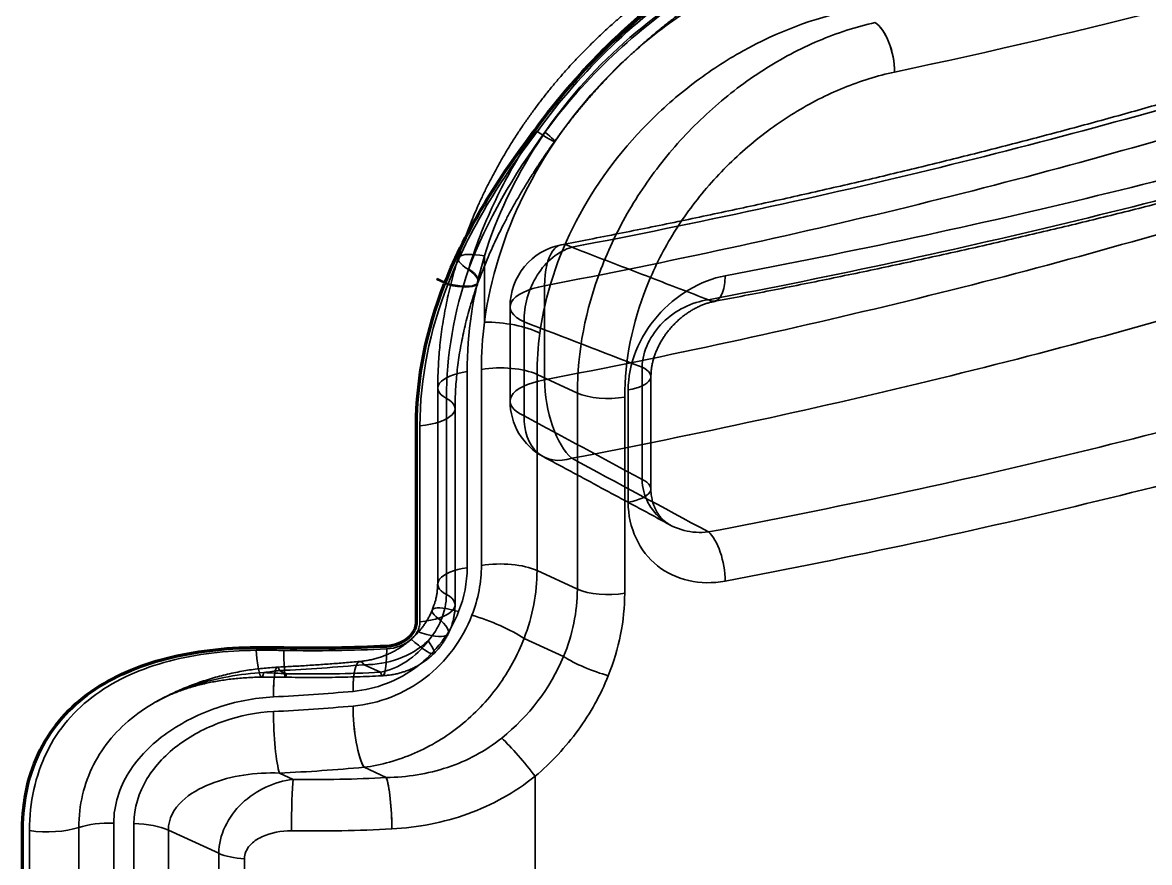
# Model space of a CAD drawing. Header units: millimetres. Extents: x -32 to 111, y -34 to 175.
# Drawn here: x -31.7 to 39.7, y 92.1 to 145.2 of the extents above; entities that cross this region are included whole.
import ezdxf

# ---------------------------------------------------------------- set-up
doc = ezdxf.new("R2010")
doc.units = ezdxf.units.MM
doc.layers.add('1', color=7, linetype='Continuous', true_color=0xffffff)

msp = doc.modelspace()

# ---------------------------------------------------------------- linework, layer by layer
at = {"layer": '1', "color": 151, "linetype": 'Continuous', "lineweight": 35}
for p, q in [((-2.424, 130.471), (-2.424, 126.273)), ((-2.424, 126.273), (-2.424, 130.471)), ((-5.439, 128.978), (-4.745, 128.658)), ((-4.724, 128.711), (-5.418, 129.031)), ((1.382, 122.636), (1.382, 128.584)), ((1.382, 128.584), (1.382, 122.636)), ((-0.803, 127.246), (-0.803, 121.297)), ((0.094, 120.35), (0.094, 126.298)), ((0.094, 126.298), (0.094, 120.35)), ((7.552, 123.431), (7.552, 116.335)), ((7.552, 116.335), (7.552, 123.431)), ((-3.518, 110.748), (-3.518, 123.153)), ((-3.518, 123.153), (-3.518, 110.748)), ((-2.613, 123.296), (-2.613, 110.891)), ((-2.613, 110.891), (-2.613, 123.296)), ((0.905, 122.973), (0.905, 110.568)), ((3.456, 121.796), (0.905, 122.973)), ((0.905, 110.568), (0.905, 122.973)), ((0.905, 122.973), (3.456, 121.796)), ((8.113, 115.743), (8.113, 122.839)), ((-5.382, 122.111), (-5.382, 109.706)), ((6.674, 121.989), (6.674, 114.893)), ((6.674, 114.893), (6.674, 121.989)), ((-4.832, 121.461), (-4.832, 109.056)), ((-4.832, 109.056), (-4.832, 121.461)), ((3.456, 109.392), (3.456, 121.796)), ((3.456, 121.796), (3.456, 109.392)), ((6.454, 109.134), (6.454, 121.539)), ((6.454, 121.539), (6.454, 109.134)), ((-4.282, 108.406), (-4.282, 120.811)), ((-6.505, 119.723), (-6.505, 107.318)), ((3.456, 109.392), (0.905, 110.568)), ((0.905, 110.568), (3.456, 109.392)), ((0.084, 106.274), (2.582, 105.122)), ((2.582, 105.122), (0.084, 106.274)), ((-15.392, 104.241), (-14.96, 104.042)), ((-14.96, 104.042), (-15.392, 104.241)), ((-10.046, 104.61), (-9.007, 104.13)), ((-9.007, 104.13), (-10.046, 104.61)), ((-15.392, 97.753), (-14.537, 97.358)), ((-14.537, 97.358), (-15.392, 97.753)), ((-8.638, 97.472), (-10.046, 98.122)), ((-10.046, 98.122), (-8.638, 97.472)), ((0.782, 70.59), (0.782, 97.555)), ((0.782, 97.555), (0.782, 70.59)), ((-28.098, 75.78), (-28.098, 94.318)), ((-28.098, 94.318), (-28.098, 75.78)), ((-25.887, 94.596), (-25.887, 76.059)), ((-25.887, 76.059), (-25.887, 94.596)), ((-24.606, 94.565), (-24.606, 76.028)), ((-24.606, 76.028), (-24.606, 94.565)), ((-31.219, 94.12), (-31.219, 75.583)), ((-22.429, 94.151), (-22.429, 75.614)), ((-19.241, 92.681), (-22.429, 94.151)), ((-22.429, 94.151), (-19.241, 92.681)), ((-22.429, 75.614), (-22.429, 94.151)), ((-19.241, 74.144), (-19.241, 92.681)), ((-19.241, 92.681), (-19.241, 74.144)), ((-17.613, 86.859), (-17.613, 92.342)), ((-17.613, 92.342), (-17.613, 86.859))]:
    msp.add_line(p, q, dxfattribs=at)
at = {"layer": '1', "color": 2, "linetype": 'Continuous', "lineweight": 200}
for p, q in [((-6.723, 107.299), (-6.723, 119.704)), ((-31.66, 75.668), (-31.66, 94.205))]:
    msp.add_line(p, q, dxfattribs=at)
at = {"layer": '1', "color": 151, "linetype": 'Continuous', "lineweight": 35}
for centre, start, end in [((3.197, 127.246), 100.8104, 180), ((3.197, 121.297), 180, 241.70858)]:
    msp.add_arc(centre, 4, start, end, dxfattribs=at)
for centre, major_axis, ratio, start_param, end_param in [((-99.417, 223.817), (-250, 0), 0.375419, 2.084967, 2.422873), ((-99.417, 223.817), (250, 0), 0.375419, 5.22656, 5.564466), ((22.307, 142.914), (0.519, -2.446), 0.455839, 1.135378, 2.706174), ((22.307, 142.914), (-0.519, 2.446), 0.455839, 4.27697, 5.847767), ((-0.42, 139.459), (2.441, -1.743), 0.055258, 5.334072, 7.048712), ((-0.42, 139.459), (-2.441, 1.743), 0.055258, 2.192479, 3.90712), ((3.197, 127.246), (-0.75, 3.929), 0.420572, 5.910254, 7.427451), ((3.197, 127.246), (0.75, -3.929), 0.420572, 2.768661, 4.285858), ((-1.222, 129.439), (-2.863, 0.897), 0.238315, 5.2191, 7.046548), ((-1.222, 129.439), (2.863, -0.897), 0.238315, 2.077507, 3.904956), ((3.197, 127.246), (1.435, 3.734), 0.737537, 0.511506, 2.093756), ((3.197, 127.246), (-1.435, -3.734), 0.737537, 3.653099, 5.235348), ((-5.654, 129.792), (-2.822, 1.019), 0.27979, 1.997064, 3.916105), ((-5.654, 129.792), (2.822, -1.019), 0.27979, 5.138657, 7.057698), ((-5.635, 129.845), (2.82, -1.025), 0.278932, 5.139742, 7.058698), ((-5.635, 129.845), (-2.82, 1.025), 0.278932, 1.998149, 3.917105), ((11.689, 130.054), (-0.464, 2.457), 0.416037, 2.769561, 4.286757), ((11.689, 130.054), (0.464, -2.457), 0.416037, 5.911154, 7.42835), ((3.197, 127.246), (4, 0), 0.375419, 2.041701, 3.824717), ((3.197, 127.246), (-4, 0), 0.375419, 5.183294, 6.966309), ((-1.222, 125.242), (-2.974, 0.396), 0.321198, 3.868532, 5.171004), ((-1.222, 125.242), (2.974, -0.396), 0.321198, 0.726939, 2.029412), ((-1.422, 122.262), (-3, 0), 0.375419, 3.824717, 5.120598), ((-1.422, 122.262), (3, 0), 0.375419, 0.683124, 1.979005), ((5.613, 122.839), (-2.5, 0), 0.375419, 2.009056, 3.824717), ((5.613, 122.839), (2.5, 0), 0.375419, 5.150649, 6.966309), ((-2.382, 122.111), (3, 0), 0.375419, 1.959059, 3.756894), ((-2.382, 122.111), (-3, 0), 0.375419, 5.100652, 6.898486), ((3.197, 121.297), (-4, 0), 0.375419, 5.183294, 6.966309), ((3.197, 121.297), (4, 0), 0.375419, 2.041701, 3.824717), ((3.197, 121.297), (-0.752, 3.929), 0.420443, 1.14412, 2.661317), ((3.197, 121.297), (0.752, -3.929), 0.420443, 4.285713, 5.802909), ((-7.282, 120.811), (-3, 0), 0.375419, 1.83262, 3.756894), ((-7.282, 120.811), (3, 0), 0.375419, 4.974212, 6.898486), ((5.395, 122.389), (2.5, 0), 0.375419, 3.824717, 5.149677), ((5.395, 122.389), (-2.5, 0), 0.375419, 0.683124, 2.008084), ((3.197, 121.297), (1.896, 3.522), 0.698239, 2.184951, 3.7672), ((3.197, 121.297), (-1.896, -3.522), 0.698239, 5.326544, 6.908793), ((5.613, 115.743), (2.5, 0), 0.375419, 5.150649, 6.966309), ((5.613, 115.743), (-2.5, 0), 0.375419, 2.009056, 3.824717), ((11.689, 110.742), (0.463, -2.457), 0.416122, 1.145259, 2.662455), ((11.689, 110.742), (-0.463, 2.457), 0.416122, 4.286852, 5.804048), ((-2.382, 109.706), (3, 0), 0.375419, 1.959059, 3.756894), ((-2.382, 109.706), (-3, 0), 0.375419, 5.100652, 6.898486), ((-1.422, 109.858), (-3, 0), 0.375419, 3.824717, 5.120598), ((-1.422, 109.858), (3, 0), 0.375419, 0.683124, 1.979005), ((5.395, 109.984), (2.5, 0), 0.375419, 3.824717, 5.149677), ((5.395, 109.984), (-2.5, 0), 0.375419, 0.683124, 2.008084), ((-7.282, 108.406), (3, 0), 0.375419, 4.974212, 6.898486), ((-7.282, 108.406), (-3, 0), 0.375419, 1.83262, 3.756894), ((-2.953, 106.922), (2.77, -1.152), 0.205733, 2.064079, 3.868945), ((-2.953, 106.922), (-2.77, 1.152), 0.205733, 5.205672, 7.010537), ((-2.06, 106.698), (-2.776, 1.137), 0.200328, 3.915675, 5.221438), ((-2.06, 106.698), (2.776, -1.137), 0.200328, 0.774082, 2.079845), ((-7.407, 107.885), (-2.698, 1.311), 0.266749, 1.975184, 3.882738), ((-7.407, 107.885), (2.698, -1.311), 0.266749, 5.116776, 7.024331), ((-13.246, 118.633), (34.993, 0), 0.375419, 4.658776, 4.845122), ((-9.007, 106.911), (0.15, -2.996), 0.122771, 5.895247, 7.399328), ((-9.007, 106.911), (-0.15, 2.996), 0.122771, 2.753654, 4.257735), ((-7.719, 107.459), (2.101, -2.142), 0.146979, 5.177811, 7.049778), ((-7.719, 107.459), (-2.101, 2.142), 0.146979, 2.036219, 3.908186), ((-16.567, 106.826), (-0.042, 3), 0.117384, 2.01856, 3.579629), ((-16.567, 106.826), (0.042, -3), 0.117384, 5.160153, 6.721222), ((-14.96, 106.822), (0.06, 2.999), 0.049668, 2.022862, 3.526942), ((-14.96, 106.822), (-0.06, -2.999), 0.049668, 5.164455, 6.668535), ((-10.046, 101.829), (-0.267, 2.988), 0.214918, 5.888625, 7.459422), ((-10.046, 101.829), (0.267, -2.988), 0.214918, 2.747033, 4.317829), ((4.369, 104.769), (2.324, -0.921), 0.189374, 3.91351, 5.253894), ((4.369, 104.769), (-2.324, 0.921), 0.189374, 0.771918, 2.112301), ((-15.392, 101.46), (0.147, -2.996), 0.120088, 2.753789, 4.324586), ((-15.392, 101.46), (-0.147, 2.996), 0.120088, 5.895382, 7.466178), ((-22.16, 123.688), (-52.242, 0), 0.375419, 1.700726, 1.804805), ((-22.16, 123.688), (52.242, 0), 0.375419, 4.842319, 4.946398), ((-13.246, 116.038), (32, 0), 0.375419, 4.658776, 4.845239), ((-13.246, 116.038), (-32, 0), 0.375419, 1.517183, 1.703647), ((-22.16, 120.907), (-49.242, 0), 0.375419, 1.700726, 1.804805), ((-22.16, 120.907), (49.242, 0), 0.375419, 4.842319, 4.946398), ((-22.16, 119.981), (49.242, 0), 0.375419, 4.842319, 4.946398), ((-22.16, 119.981), (-49.242, 0), 0.375419, 1.700726, 1.804805), ((-15.392, 100.533), (-0.147, 2.996), 0.120088, 1.182993, 2.753789), ((-15.392, 100.533), (0.147, -2.996), 0.120088, 4.324586, 5.895382), ((-10.046, 100.902), (-0.267, 2.988), 0.214918, 1.176236, 2.747033), ((-10.046, 100.902), (0.267, -2.988), 0.214918, 4.317829, 5.888625), ((-0.22, 98.415), (1.617, -1.907), 0.097528, 1.022131, 2.438729), ((-0.22, 98.415), (-1.617, 1.907), 0.097528, 4.163724, 5.580322), ((-22.16, 117.2), (52.242, 0), 0.375419, 4.842319, 4.946398), ((-22.16, 117.2), (-52.242, 0), 0.375419, 1.700726, 1.804805), ((-14.537, 95.041), (-0.037, -2.5), 0.036828, 3.526717, 5.097513), ((-14.537, 95.041), (0.037, 2.5), 0.036828, 0.385124, 1.95592), ((-13.246, 109.55), (-32.5, 0), 0.375419, 1.531052, 1.713058), ((-13.246, 109.55), (32.5, 0), 0.375419, 4.672645, 4.854651), ((-8.638, 95.155), (0.134, -2.496), 0.131412, 1.182401, 2.753198), ((-8.638, 95.155), (-0.134, 2.496), 0.131412, 4.323994, 5.89479), ((-30.081, 95.163), (-3, 0), 0.375419, 1.181863, 2.293148), ((-30.081, 95.163), (3, 0), 0.375419, 4.323455, 5.434741), ((-26.114, 93.473), (3, 0), 0.375419, 1.495038, 2.293148), ((-26.114, 93.473), (-3, 0), 0.375419, 4.636631, 5.434741), ((-24.756, 93.441), (-3, 0), 0.375419, 3.824717, 4.662692), ((-24.756, 93.441), (3, 0), 0.375419, 0.683124, 1.521099), ((-13.246, 107.233), (-35, 0), 0.375419, 1.531052, 1.713058), ((-13.246, 107.233), (35, 0), 0.375419, 4.672645, 4.854651), ((-17.301, 93.273), (2.5, 0), 0.375419, 3.824717, 4.587267), ((-17.301, 93.273), (-2.5, 0), 0.375419, 0.683124, 1.445674)]:
    msp.add_ellipse(centre, major_axis=major_axis, ratio=ratio, start_param=start_param, end_param=end_param, dxfattribs=at)
at = {"layer": '1', "color": 2, "linetype": 'Continuous', "lineweight": 200}
msp.add_ellipse((-13.246, 118.818), major_axis=(-35, 0), ratio=0.375419, start_param=1.517183, end_param=1.703647, dxfattribs=at)
at = {"layer": '1', "color": 151, "linetype": 'Continuous', "lineweight": 35}
for points, knots in [([(84.488, 156.223), (84.26, 156.116), (83.59, 155.804), (82.472, 155.289), (81.128, 154.68), (79.776, 154.078), (78.412, 153.481), (77.036, 152.89), (75.642, 152.3), (74.235, 151.714), (72.814, 151.133), (71.38, 150.557), (69.932, 149.984), (68.471, 149.416), (66.996, 148.852), (65.508, 148.293), (64.006, 147.738), (62.493, 147.188), (60.966, 146.642), (59.428, 146.102), (57.876, 145.565), (56.31, 145.033), (54.732, 144.506), (53.141, 143.984), (51.538, 143.466), (49.924, 142.954), (48.3, 142.447), (46.665, 141.946), (45.02, 141.45), (43.363, 140.959), (41.693, 140.473), (40.012, 139.992), (38.32, 139.516), (36.615, 139.045), (34.9, 138.579), (33.174, 138.119), (31.436, 137.664), (29.688, 137.214), (27.929, 136.77), (26.16, 136.331), (24.381, 135.898), (22.592, 135.47), (20.793, 135.048), (18.985, 134.632), (17.168, 134.221), (15.341, 133.817), (13.505, 133.418), (11.661, 133.024), (9.808, 132.637), (7.947, 132.256), (6.079, 131.881), (4.245, 131.521), (3.033, 131.287), (2.446, 131.175)], [0, 0, 0, 0, 0.010344, 0.03021, 0.050067, 0.069912, 0.089475, 0.109254, 0.129028, 0.148799, 0.168568, 0.18834, 0.208113, 0.227892, 0.247678, 0.267472, 0.287279, 0.307093, 0.326864, 0.346659, 0.366471, 0.386298, 0.406133, 0.425973, 0.445812, 0.465645, 0.485466, 0.505273, 0.525053, 0.544852, 0.564662, 0.584481, 0.604308, 0.624142, 0.643984, 0.663831, 0.683683, 0.70354, 0.723401, 0.743265, 0.76313, 0.782997, 0.802864, 0.822731, 0.842597, 0.86246, 0.882321, 0.902178, 0.92203, 0.941878, 0.961719, 0.981532, 1, 1, 1, 1]), ([(86.019, 156.354), (80.398, 153.717), (74.429, 151.205), (61.804, 146.426), (55.13, 144.154), (41.208, 139.9), (33.938, 137.91), (18.884, 134.234), (11.114, 132.549), (3.1, 131.02)], [0, 0, 0, 0, 0.25, 0.25, 0.5, 0.5, 0.75, 0.75, 1, 1, 1, 1]), ([(3.1, 131.02), (11.114, 132.549), (18.884, 134.234), (33.938, 137.91), (41.208, 139.9), (55.13, 144.154), (61.804, 146.426), (74.429, 151.205), (80.398, 153.717), (86.019, 156.354)], [0, 0, 0, 0, 0.25, 0.25, 0.5, 0.5, 0.75, 0.75, 1, 1, 1, 1]), ([(96.523, 154.792), (90.883, 152.12), (84.876, 149.574), (72.135, 144.728), (65.407, 142.434), (51.348, 138.139), (43.987, 136.13), (28.784, 132.437), (20.927, 130.747), (12.812, 129.215)], [0, 0, 0, 0, 0.25, 0.25, 0.5, 0.5, 0.75, 0.75, 1, 1, 1, 1]), ([(12.812, 129.215), (20.927, 130.747), (28.784, 132.437), (43.987, 136.13), (51.348, 138.139), (65.407, 142.434), (72.135, 144.728), (84.876, 149.574), (90.883, 152.12), (96.523, 154.792)], [0, 0, 0, 0, 0.25, 0.25, 0.5, 0.5, 0.75, 0.75, 1, 1, 1, 1]), ([(23.457, 153.483), (21.354, 153.038), (19.241, 152.356), (15.096, 150.563), (13.088, 149.466), (9.206, 146.874), (7.328, 145.367), (3.907, 142.085), (2.338, 140.295), (0.926, 138.338)], [0, 0, 0, 0, 0.25, 0.25, 0.5, 0.5, 0.75, 0.75, 1, 1, 1, 1]), ([(83.065, 153.541), (77.526, 150.944), (71.646, 148.469), (59.208, 143.762), (52.633, 141.524), (38.919, 137.333), (31.758, 135.373), (16.929, 131.751), (9.276, 130.091), (1.382, 128.584)], [0, 0, 0, 0, 0.25, 0.25, 0.5, 0.5, 0.75, 0.75, 1, 1, 1, 1]), ([(1.382, 128.584), (9.276, 130.091), (16.929, 131.751), (31.758, 135.373), (38.919, 137.333), (52.633, 141.524), (59.208, 143.762), (71.646, 148.469), (77.526, 150.944), (83.065, 153.541)], [0, 0, 0, 0, 0.25, 0.25, 0.5, 0.5, 0.75, 0.75, 1, 1, 1, 1]), ([(94.668, 153.029), (89.081, 150.384), (83.13, 147.861), (70.509, 143.062), (63.845, 140.79), (49.919, 136.535), (42.628, 134.545), (27.57, 130.887), (19.788, 129.212), (11.75, 127.695)], [0, 0, 0, 0, 0.25, 0.25, 0.5, 0.5, 0.75, 0.75, 1, 1, 1, 1]), ([(11.75, 127.695), (19.788, 129.212), (27.57, 130.887), (42.628, 134.545), (49.919, 136.535), (63.845, 140.79), (70.509, 143.062), (83.13, 147.861), (89.081, 150.384), (94.668, 153.029)], [0, 0, 0, 0, 0.25, 0.25, 0.5, 0.5, 0.75, 0.75, 1, 1, 1, 1]), ([(12.153, 127.597), (12.467, 127.657), (13.414, 127.836), (14.989, 128.14), (16.874, 128.511), (18.747, 128.887), (20.611, 129.269), (22.467, 129.657), (24.315, 130.052), (26.154, 130.452), (27.983, 130.858), (29.803, 131.27), (31.614, 131.688), (33.416, 132.112), (35.209, 132.542), (36.993, 132.977), (38.768, 133.419), (40.531, 133.866), (42.285, 134.318), (44.027, 134.776), (45.761, 135.24), (47.485, 135.71), (49.199, 136.186), (50.903, 136.667), (52.596, 137.153), (54.277, 137.645), (55.945, 138.142), (57.602, 138.644), (59.246, 139.151), (60.878, 139.664), (62.5, 140.181), (64.111, 140.705), (65.711, 141.234), (67.299, 141.768), (68.876, 142.307), (70.442, 142.852), (71.995, 143.402), (73.537, 143.957), (75.066, 144.517), (76.583, 145.082), (78.087, 145.653), (79.579, 146.228), (81.057, 146.808), (82.523, 147.392), (83.975, 147.982), (85.414, 148.576), (86.84, 149.175), (88.252, 149.778), (89.65, 150.386), (91.034, 150.999), (92.404, 151.615), (93.759, 152.236), (94.833, 152.737), (95.455, 153.031), (95.634, 153.115)], [0, 0, 0, 0, 0.009732, 0.029388, 0.049035, 0.068665, 0.088231, 0.107859, 0.127481, 0.147098, 0.166713, 0.186328, 0.205944, 0.225564, 0.245189, 0.264821, 0.284464, 0.304121, 0.323725, 0.34335, 0.362991, 0.382643, 0.402304, 0.421967, 0.441628, 0.461282, 0.480924, 0.50055, 0.520151, 0.539767, 0.559392, 0.579026, 0.598669, 0.618319, 0.637976, 0.657639, 0.677307, 0.69698, 0.716657, 0.736336, 0.756018, 0.775702, 0.795386, 0.81507, 0.834753, 0.854435, 0.874114, 0.89379, 0.913462, 0.933129, 0.952792, 0.97246, 0.992064, 1, 1, 1, 1]), ([(20.082, 152.609), (20.023, 152.596), (19.769, 152.539), (19.333, 152.439), (18.782, 152.302), (18.241, 152.157), (17.684, 151.993), (17.089, 151.804), (16.465, 151.59), (15.828, 151.355), (15.193, 151.105), (14.56, 150.838), (13.93, 150.557), (13.303, 150.26), (12.68, 149.948), (12.059, 149.62), (11.443, 149.278), (10.832, 148.92), (10.226, 148.55), (9.628, 148.166), (9.037, 147.769), (8.454, 147.359), (7.879, 146.937), (7.31, 146.502), (6.75, 146.053), (6.196, 145.592), (5.65, 145.117), (5.112, 144.629), (4.585, 144.13), (4.068, 143.622), (3.563, 143.104), (3.068, 142.575), (2.584, 142.035), (2.111, 141.486), (1.65, 140.928), (1.202, 140.36), (0.766, 139.785), (0.344, 139.201), (-0.065, 138.611), (-0.46, 138.013), (-0.841, 137.409), (-1.209, 136.796), (-1.564, 136.176), (-1.904, 135.549), (-2.231, 134.915), (-2.542, 134.276), (-2.838, 133.633), (-3.118, 132.986), (-3.381, 132.337), (-3.628, 131.687), (-3.859, 131.034), (-4.007, 130.583), (-4.08, 130.35), (-4.084, 130.336)], [0, 0, 0, 0, 0.005725, 0.024514, 0.042057, 0.058615, 0.076262, 0.095311, 0.115879, 0.136449, 0.157027, 0.177618, 0.198226, 0.218858, 0.239518, 0.260212, 0.280945, 0.301691, 0.322477, 0.343161, 0.363802, 0.384415, 0.405017, 0.425625, 0.44625, 0.466909, 0.487619, 0.508399, 0.529177, 0.549781, 0.570397, 0.591016, 0.61163, 0.632233, 0.652816, 0.673373, 0.693897, 0.714382, 0.734835, 0.755217, 0.775551, 0.795937, 0.816356, 0.836791, 0.857219, 0.87762, 0.897978, 0.918276, 0.938499, 0.958634, 0.978649, 0.99871, 1, 1, 1, 1]), ([(-3.421, 129.664), (-2.991, 131.062), (-2.459, 132.43), (-1.204, 135.109), (-0.475, 136.423), (1.129, 138.919), (2.007, 140.112), (3.913, 142.387), (4.95, 143.479), (7.115, 145.493), (8.244, 146.418), (10.589, 148.111), (11.815, 148.884), (14.315, 150.241), (15.577, 150.82), (18.124, 151.786), (19.428, 152.177), (20.706, 152.458)], [0, 0, 0, 0, 0.125, 0.125, 0.25, 0.25, 0.375, 0.375, 0.5, 0.5, 0.625, 0.625, 0.75, 0.75, 0.875, 0.875, 1, 1, 1, 1]), ([(20.706, 152.458), (19.428, 152.177), (18.124, 151.786), (15.577, 150.82), (14.315, 150.241), (11.815, 148.884), (10.589, 148.111), (8.244, 146.418), (7.115, 145.493), (4.95, 143.479), (3.913, 142.387), (2.007, 140.112), (1.129, 138.919), (-0.475, 136.423), (-1.204, 135.109), (-2.459, 132.43), (-2.991, 131.062), (-3.421, 129.664)], [0, 0, 0, 0, 0.125, 0.125, 0.25, 0.25, 0.375, 0.375, 0.5, 0.5, 0.625, 0.625, 0.75, 0.75, 0.875, 0.875, 1, 1, 1, 1]), ([(21.987, 151.867), (18.184, 151.094), (14.282, 149.445), (8.985, 145.975), (7.277, 144.632), (4.13, 141.665), (2.694, 140.051), (1.407, 138.296)], [0, 0, 0, 0, 0.5, 0.5, 0.75, 0.75, 1, 1, 1, 1]), ([(1.407, 138.296), (2.694, 140.051), (4.13, 141.665), (7.277, 144.632), (8.985, 145.975), (14.282, 149.445), (18.184, 151.094), (21.987, 151.867)], [0, 0, 0, 0, 0.25, 0.25, 0.5, 0.5, 1, 1, 1, 1]), ([(2.022, 137.715), (2.087, 137.807), (2.292, 138.092), (2.645, 138.565), (3.085, 139.133), (3.537, 139.692), (4, 140.243), (4.473, 140.783), (4.956, 141.314), (5.45, 141.835), (5.955, 142.347), (6.471, 142.851), (6.998, 143.347), (7.535, 143.832), (8.08, 144.306), (8.631, 144.768), (9.188, 145.216), (9.752, 145.651), (10.322, 146.075), (10.9, 146.488), (11.484, 146.887), (12.073, 147.274), (12.667, 147.647), (13.265, 148.007), (13.87, 148.354), (14.479, 148.689), (15.09, 149.008), (15.703, 149.313), (16.316, 149.603), (16.933, 149.879), (17.551, 150.14), (18.17, 150.387), (18.789, 150.618), (19.406, 150.834), (19.985, 151.023), (20.531, 151.189), (21.085, 151.344), (21.706, 151.503), (22.229, 151.626), (22.538, 151.695), (22.613, 151.712)], [0, 0, 0, 0, 0.012768, 0.039806, 0.066924, 0.094087, 0.121257, 0.148385, 0.175439, 0.202514, 0.229704, 0.257041, 0.28448, 0.311972, 0.33947, 0.36691, 0.394243, 0.421452, 0.448775, 0.476199, 0.503566, 0.530903, 0.558239, 0.585597, 0.613, 0.640478, 0.668022, 0.695204, 0.722508, 0.749825, 0.777134, 0.804413, 0.831645, 0.858812, 0.885896, 0.907981, 0.931145, 0.95922, 0.990143, 1, 1, 1, 1]), ([(19.235, 150.659), (16.901, 150.166), (14.61, 149.316), (10.112, 146.917), (7.986, 145.406), (2.155, 140.049), (-0.886, 135.437), (-2.424, 130.471)], [0, 0, 0, 0, 0.25, 0.25, 0.5, 0.5, 1, 1, 1, 1]), ([(-2.424, 130.471), (-0.886, 135.437), (2.155, 140.049), (7.986, 145.406), (10.112, 146.917), (14.61, 149.316), (16.901, 150.166), (19.235, 150.659)], [0, 0, 0, 0, 0.5, 0.5, 0.75, 0.75, 1, 1, 1, 1]), ([(19.235, 149.732), (17.957, 149.462), (16.688, 149.078), (14.165, 148.084), (12.91, 147.472), (10.502, 146.065), (9.337, 145.267), (7.093, 143.477), (6.018, 142.486), (3.049, 139.331), (1.342, 136.902), (-1.199, 131.775), (-2.062, 129.025), (-2.424, 126.273)], [0, 0, 0, 0, 0.125, 0.125, 0.25, 0.25, 0.375, 0.375, 0.5, 0.5, 0.75, 0.75, 1, 1, 1, 1]), ([(-2.424, 126.273), (-2.062, 129.025), (-1.199, 131.775), (1.342, 136.902), (3.049, 139.331), (6.018, 142.486), (7.093, 143.477), (9.337, 145.267), (10.502, 146.065), (12.91, 147.472), (14.165, 148.084), (16.688, 149.078), (17.957, 149.462), (19.235, 149.732)], [0, 0, 0, 0, 0.25, 0.25, 0.5, 0.5, 0.625, 0.625, 0.75, 0.75, 0.875, 0.875, 1, 1, 1, 1]), ([(83.065, 147.592), (77.526, 144.999), (71.64, 142.523), (59.177, 137.81), (52.609, 135.576), (38.893, 131.387), (31.723, 129.424), (16.922, 125.806), (9.276, 124.146), (1.382, 122.636)], [0, 0, 0, 0, 0.25, 0.25, 0.5, 0.5, 0.75, 0.75, 1, 1, 1, 1]), ([(1.382, 122.636), (9.276, 124.146), (16.922, 125.806), (31.723, 129.424), (38.893, 131.387), (52.609, 135.576), (59.177, 137.81), (71.64, 142.523), (77.526, 144.999), (83.065, 147.592)], [0, 0, 0, 0, 0.25, 0.25, 0.5, 0.5, 0.75, 0.75, 1, 1, 1, 1]), ([(20.706, 145.97), (18.426, 145.515), (16.113, 144.646), (12.861, 142.837), (11.811, 142.152), (9.783, 140.612), (8.809, 139.758), (6.111, 137.029), (4.549, 134.918), (2.216, 130.432), (1.418, 128.012), (1.085, 125.58)], [0, 0, 0, 0, 0.25, 0.25, 0.375, 0.375, 0.5, 0.5, 0.75, 0.75, 1, 1, 1, 1]), ([(1.085, 125.58), (1.418, 128.012), (2.216, 130.432), (4.549, 134.918), (6.111, 137.029), (8.809, 139.758), (9.783, 140.612), (11.811, 142.152), (12.861, 142.837), (16.113, 144.646), (18.426, 145.515), (20.706, 145.97)], [0, 0, 0, 0, 0.25, 0.25, 0.5, 0.5, 0.625, 0.625, 0.75, 0.75, 1, 1, 1, 1]), ([(3.456, 121.796), (3.456, 124.39), (3.978, 127.088), (5.435, 130.909), (6.042, 132.171), (7.448, 134.573), (8.242, 135.709), (10.003, 137.853), (10.981, 138.868), (13.028, 140.69), (14.105, 141.507), (16.365, 142.953), (17.542, 143.575), (19.902, 144.576), (21.102, 144.964), (22.307, 145.231)], [0, 0, 0, 0, 0.25, 0.25, 0.375, 0.375, 0.5, 0.5, 0.625, 0.625, 0.75, 0.75, 0.875, 0.875, 1, 1, 1, 1]), ([(22.307, 145.231), (21.102, 144.964), (19.902, 144.576), (17.542, 143.575), (16.365, 142.953), (14.105, 141.507), (13.028, 140.69), (10.981, 138.868), (10.003, 137.853), (8.242, 135.709), (7.448, 134.573), (6.042, 132.171), (5.435, 130.909), (3.978, 127.088), (3.456, 124.39), (3.456, 121.796)], [0, 0, 0, 0, 0.125, 0.125, 0.25, 0.25, 0.375, 0.375, 0.5, 0.5, 0.625, 0.625, 0.75, 0.75, 1, 1, 1, 1]), ([(86.019, 143.001), (80.398, 140.368), (74.424, 137.855), (61.773, 133.07), (55.105, 130.802), (41.182, 126.549), (33.902, 124.556), (18.876, 120.884), (11.114, 119.2), (3.1, 117.667)], [0, 0, 0, 0, 0.25, 0.25, 0.5, 0.5, 0.75, 0.75, 1, 1, 1, 1]), ([(3.1, 117.667), (11.114, 119.2), (18.876, 120.884), (33.902, 124.556), (41.182, 126.549), (55.105, 130.802), (61.773, 133.07), (74.424, 137.855), (80.398, 140.368), (86.019, 143.001)], [0, 0, 0, 0, 0.25, 0.25, 0.5, 0.5, 0.75, 0.75, 1, 1, 1, 1]), ([(6.454, 121.539), (6.454, 123.855), (6.936, 126.235), (8.273, 129.608), (8.83, 130.721), (10.116, 132.83), (10.84, 133.824), (12.442, 135.699), (13.329, 136.584), (15.182, 138.168), (16.155, 138.878), (18.194, 140.131), (19.252, 140.668), (21.375, 141.533), (22.449, 141.867), (23.536, 142.097)], [0, 0, 0, 0, 0.25, 0.25, 0.375, 0.375, 0.5, 0.5, 0.625, 0.625, 0.75, 0.75, 0.875, 0.875, 1, 1, 1, 1]), ([(23.536, 142.097), (22.449, 141.867), (21.375, 141.533), (19.252, 140.668), (18.194, 140.131), (16.155, 138.878), (15.182, 138.168), (13.329, 136.584), (12.442, 135.699), (10.84, 133.824), (10.116, 132.83), (8.83, 130.721), (8.273, 129.608), (6.936, 126.235), (6.454, 123.855), (6.454, 121.539)], [0, 0, 0, 0, 0.125, 0.125, 0.25, 0.25, 0.375, 0.375, 0.5, 0.5, 0.625, 0.625, 0.75, 0.75, 1, 1, 1, 1]), ([(-2.815, 128.82), (-2.755, 128.983), (-2.617, 129.353), (-2.387, 129.93), (-2.124, 130.553), (-1.844, 131.176), (-1.549, 131.798), (-1.24, 132.417), (-0.917, 133.033), (-0.581, 133.644), (-0.233, 134.252), (0.129, 134.859), (0.505, 135.465), (0.891, 136.067), (1.288, 136.664), (1.666, 137.214), (1.912, 137.563), (2.021, 137.716)], [0, 0, 0, 0, 0.052475, 0.119764, 0.187591, 0.255825, 0.324324, 0.39294, 0.461498, 0.530104, 0.598416, 0.667718, 0.737144, 0.806644, 0.876162, 0.945635, 1, 1, 1, 1]), ([(11.75, 113.011), (19.788, 114.527), (27.577, 116.201), (42.659, 119.865), (49.94, 121.853), (63.865, 126.108), (70.536, 128.383), (83.135, 133.177), (89.081, 135.698), (94.668, 138.346)], [0, 0, 0, 0, 0.25, 0.25, 0.5, 0.5, 0.75, 0.75, 1, 1, 1, 1]), ([(94.668, 138.346), (89.081, 135.698), (83.135, 133.177), (70.536, 128.383), (63.865, 126.108), (49.94, 121.853), (42.659, 119.865), (27.577, 116.201), (19.788, 114.527), (11.75, 113.011)], [0, 0, 0, 0, 0.25, 0.25, 0.5, 0.5, 0.75, 0.75, 1, 1, 1, 1]), ([(12.812, 109.904), (20.927, 111.433), (28.791, 113.123), (44.018, 116.822), (51.369, 118.829), (65.427, 123.124), (72.162, 125.422), (84.881, 130.261), (90.883, 132.807), (96.523, 135.48)], [0, 0, 0, 0, 0.25, 0.25, 0.5, 0.5, 0.75, 0.75, 1, 1, 1, 1]), ([(96.523, 135.48), (90.883, 132.807), (84.881, 130.261), (72.162, 125.422), (65.427, 123.124), (51.369, 118.829), (44.018, 116.822), (28.791, 113.123), (20.927, 111.433), (12.812, 109.904)], [0, 0, 0, 0, 0.25, 0.25, 0.5, 0.5, 0.75, 0.75, 1, 1, 1, 1]), ([(-4.084, 130.336), (-4.119, 130.225), (-4.222, 129.891), (-4.382, 129.334), (-4.558, 128.665), (-4.717, 127.998), (-4.859, 127.331), (-4.984, 126.665), (-5.092, 125.997), (-5.184, 125.329), (-5.255, 124.694), (-5.309, 124.077), (-5.344, 123.491), (-5.366, 122.89), (-5.375, 122.435), (-5.378, 122.172), (-5.379, 122.114)], [0, 0, 0, 0, 0.041198, 0.123167, 0.205014, 0.286402, 0.366853, 0.447971, 0.528875, 0.609632, 0.690309, 0.759606, 0.833057, 0.903131, 0.978623, 1, 1, 1, 1]), ([(12.812, 129.215), (11.231, 128.917), (9.666, 127.985), (7.952, 126.005), (7.483, 125.245), (6.844, 123.644), (6.674, 122.81), (6.674, 121.989)], [0, 0, 0, 0, 0.5, 0.5, 0.75, 0.75, 1, 1, 1, 1]), ([(6.674, 121.989), (6.674, 122.81), (6.844, 123.644), (7.483, 125.245), (7.952, 126.005), (9.666, 127.985), (11.231, 128.917), (12.812, 129.215)], [0, 0, 0, 0, 0.25, 0.25, 0.5, 0.5, 1, 1, 1, 1]), ([(-4.726, 128.705), (-4.728, 128.701), (-4.73, 128.696), (-4.733, 128.687), (-4.735, 128.683), (-4.74, 128.671), (-4.742, 128.664), (-4.745, 128.658)], [0, 0, 0, 0, 0.283951, 0.283951, 0.567903, 0.567903, 1, 1, 1, 1]), ([(-4.745, 128.658), (-4.742, 128.664), (-4.74, 128.671), (-4.735, 128.683), (-4.733, 128.687), (-4.73, 128.696), (-4.728, 128.701), (-4.726, 128.705)], [0, 0, 0, 0, 0.432097, 0.432097, 0.716049, 0.716049, 1, 1, 1, 1]), ([(-4.282, 120.816), (-4.282, 120.88), (-4.281, 121.032), (-4.276, 121.389), (-4.258, 121.887), (-4.218, 122.502), (-4.162, 123.117), (-4.087, 123.733), (-3.996, 124.35), (-3.887, 124.968), (-3.76, 125.585), (-3.617, 126.202), (-3.456, 126.818), (-3.279, 127.435), (-3.085, 128.048), (-2.932, 128.494), (-2.846, 128.734), (-2.832, 128.773)], [0, 0, 0, 0, 0.024131, 0.057391, 0.134461, 0.211376, 0.288282, 0.365259, 0.442374, 0.519714, 0.597124, 0.674585, 0.752154, 0.829884, 0.908043, 0.985349, 1, 1, 1, 1]), ([(11.75, 127.695), (10.7, 127.549), (9.656, 127.027), (8.091, 125.487), (7.575, 124.454), (7.552, 123.431)], [0, 0, 0, 0, 0.5, 0.5, 1, 1, 1, 1]), ([(7.552, 123.431), (7.575, 124.454), (8.091, 125.487), (9.656, 127.027), (10.7, 127.549), (11.75, 127.695)], [0, 0, 0, 0, 0.5, 0.5, 1, 1, 1, 1]), ([(8.114, 122.839), (8.114, 122.861), (8.115, 122.955), (8.123, 123.126), (8.148, 123.352), (8.186, 123.582), (8.238, 123.813), (8.304, 124.044), (8.383, 124.274), (8.476, 124.505), (8.583, 124.737), (8.704, 124.969), (8.838, 125.199), (8.985, 125.423), (9.141, 125.64), (9.307, 125.847), (9.483, 126.046), (9.669, 126.237), (9.865, 126.42), (10.069, 126.594), (10.281, 126.757), (10.499, 126.908), (10.72, 127.045), (10.942, 127.169), (11.165, 127.279), (11.388, 127.375), (11.611, 127.457), (11.832, 127.525), (12.012, 127.569), (12.119, 127.591), (12.154, 127.597)], [0, 0, 0, 0, 0.011089, 0.047861, 0.084474, 0.120912, 0.157062, 0.193423, 0.228598, 0.264575, 0.301212, 0.33835, 0.375799, 0.413347, 0.450725, 0.487683, 0.524494, 0.561836, 0.599706, 0.637883, 0.676261, 0.714727, 0.753153, 0.791416, 0.829434, 0.867207, 0.905249, 0.94332, 0.981442, 1, 1, 1, 1]), ([(7.552, 116.335), (7.575, 115.291), (8.091, 114.35), (9.66, 113.149), (10.699, 112.88), (11.75, 113.011)], [0, 0, 0, 0, 0.5, 0.5, 1, 1, 1, 1]), ([(11.75, 113.011), (10.699, 112.88), (9.66, 113.149), (8.091, 114.35), (7.575, 115.291), (7.552, 116.335)], [0, 0, 0, 0, 0.5, 0.5, 1, 1, 1, 1]), ([(9.351, 113.444), (9.297, 113.473), (9.189, 113.537), (9.037, 113.644), (8.892, 113.769), (8.755, 113.908), (8.629, 114.062), (8.515, 114.228), (8.415, 114.404), (8.329, 114.589), (8.257, 114.782), (8.203, 114.973), (8.161, 115.167), (8.133, 115.366), (8.117, 115.56), (8.115, 115.687), (8.115, 115.743)], [0, 0, 0, 0, 0.074152, 0.152939, 0.23267, 0.311742, 0.391506, 0.469746, 0.546175, 0.620601, 0.692902, 0.763003, 0.823593, 0.887761, 0.951594, 1, 1, 1, 1]), ([(6.674, 114.893), (6.674, 113.251), (7.381, 111.783), (9.099, 110.417), (9.776, 110.096), (11.244, 109.765), (12.021, 109.755), (12.812, 109.904)], [0, 0, 0, 0, 0.5, 0.5, 0.75, 0.75, 1, 1, 1, 1]), ([(12.812, 109.904), (12.021, 109.755), (11.244, 109.765), (9.776, 110.096), (9.099, 110.417), (7.381, 111.783), (6.674, 113.251), (6.674, 114.893)], [0, 0, 0, 0, 0.25, 0.25, 0.5, 0.5, 1, 1, 1, 1]), ([(-5.388, 109.715), (-5.39, 109.629), (-5.398, 109.459), (-5.416, 109.22), (-5.443, 109.019), (-5.474, 108.863), (-5.51, 108.717), (-5.558, 108.554), (-5.623, 108.359), (-5.683, 108.195), (-5.721, 108.097), (-5.729, 108.075)], [0, 0, 0, 0, 0.151483, 0.305468, 0.439886, 0.529716, 0.613889, 0.711401, 0.825477, 0.961133, 1, 1, 1, 1]), ([(-10.742, 102.925), (-9.289, 103.055), (-7.869, 103.603), (-5.508, 105.392), (-4.59, 106.612), (-4.056, 107.969)], [0, 0, 0, 0, 0.5, 0.5, 1, 1, 1, 1]), ([(-4.056, 107.969), (-4.59, 106.612), (-5.508, 105.392), (-7.869, 103.603), (-9.289, 103.055), (-10.742, 102.925)], [0, 0, 0, 0, 0.5, 0.5, 1, 1, 1, 1]), ([(-3.214, 107.738), (-3.513, 106.966), (-3.915, 106.237), (-4.911, 104.9), (-5.51, 104.292), (-7.488, 102.775), (-9.096, 102.145), (-10.742, 101.998)], [0, 0, 0, 0, 0.25, 0.25, 0.5, 0.5, 1, 1, 1, 1]), ([(-10.742, 101.998), (-9.096, 102.145), (-7.488, 102.775), (-5.51, 104.292), (-4.911, 104.9), (-3.915, 106.237), (-3.513, 106.966), (-3.214, 107.738)], [0, 0, 0, 0, 0.5, 0.5, 0.75, 0.75, 1, 1, 1, 1]), ([(-5.72, 108.073), (-5.737, 108.035), (-5.794, 107.909), (-5.889, 107.711), (-6.017, 107.48), (-6.153, 107.261), (-6.306, 107.042), (-6.473, 106.827), (-6.653, 106.617), (-6.847, 106.414), (-7.053, 106.22), (-7.27, 106.035), (-7.497, 105.861), (-7.735, 105.698), (-7.985, 105.546), (-8.246, 105.406), (-8.516, 105.278), (-8.796, 105.163), (-9.083, 105.063), (-9.376, 104.978), (-9.674, 104.908), (-9.956, 104.858), (-10.171, 104.831), (-10.285, 104.817), (-10.315, 104.814)], [0, 0, 0, 0, 0.021326, 0.071307, 0.112998, 0.157224, 0.202094, 0.247607, 0.293713, 0.340334, 0.387368, 0.434695, 0.482189, 0.530145, 0.579101, 0.628861, 0.679389, 0.730629, 0.782502, 0.834908, 0.887734, 0.94086, 0.984396, 1, 1, 1, 1]), ([(-4.709, 106.57), (-4.682, 106.626), (-4.622, 106.76), (-4.536, 106.975), (-4.455, 107.215), (-4.388, 107.466), (-4.339, 107.714), (-4.306, 107.957), (-4.288, 108.18), (-4.283, 108.327), (-4.282, 108.398), (-4.282, 108.4)], [0, 0, 0, 0, 0.098474, 0.233329, 0.366393, 0.49828, 0.64285, 0.765781, 0.886033, 0.997914, 1, 1, 1, 1]), ([(-6.505, 107.318), (-6.505, 107.265), (-6.509, 107.211), (-6.524, 107.104), (-6.535, 107.051), (-6.576, 106.902), (-6.614, 106.808), (-6.661, 106.718)], [0, 0, 0, 0, 0.260402, 0.260402, 0.520782, 0.520782, 1, 1, 1, 1]), ([(-6.667, 106.707), (-6.691, 106.661), (-6.718, 106.617), (-6.777, 106.529), (-6.808, 106.487), (-6.903, 106.371), (-6.972, 106.299), (-7.045, 106.233)], [0, 0, 0, 0, 0.259341, 0.259341, 0.518627, 0.518627, 1, 1, 1, 1]), ([(-5.618, 105.317), (-5.616, 105.319), (-5.552, 105.382), (-5.424, 105.515), (-5.252, 105.72), (-5.094, 105.932), (-4.953, 106.143), (-4.826, 106.356), (-4.749, 106.499), (-4.713, 106.57)], [0, 0, 0, 0, 0.005319, 0.173651, 0.355622, 0.520105, 0.683845, 0.845482, 1, 1, 1, 1]), ([(-10.046, 98.122), (-8.964, 98.266), (-7.884, 98.564), (-5.819, 99.456), (-4.824, 100.058), (-3.049, 101.483), (-2.238, 102.332), (-1.22, 103.727), (-0.913, 104.211), (-0.365, 105.216), (-0.119, 105.747), (0.084, 106.274)], [0, 0, 0, 0, 0.25, 0.25, 0.5, 0.5, 0.75, 0.75, 0.875, 0.875, 1, 1, 1, 1]), ([(0.084, 106.274), (-0.119, 105.747), (-0.365, 105.216), (-0.913, 104.211), (-1.22, 103.727), (-2.238, 102.332), (-3.049, 101.483), (-4.824, 100.058), (-5.819, 99.456), (-7.884, 98.564), (-8.964, 98.266), (-10.046, 98.122)], [0, 0, 0, 0, 0.125, 0.125, 0.25, 0.25, 0.5, 0.5, 0.75, 0.75, 1, 1, 1, 1]), ([(-10.046, 104.61), (-9.309, 104.612), (-8.555, 104.729), (-7.167, 105.233), (-6.519, 105.617), (-5.987, 106.131)], [0, 0, 0, 0, 0.5, 0.5, 1, 1, 1, 1]), ([(-5.987, 106.131), (-6.519, 105.617), (-7.167, 105.233), (-8.555, 104.729), (-9.309, 104.612), (-10.046, 104.61)], [0, 0, 0, 0, 0.5, 0.5, 1, 1, 1, 1]), ([(-16.867, 105.523), (-18.793, 105.505), (-20.637, 105.292), (-24.139, 104.376), (-25.691, 103.699), (-27.698, 102.242), (-28.288, 101.697), (-29.323, 100.482), (-29.772, 99.803), (-30.846, 97.601), (-31.219, 95.923), (-31.219, 94.12)], [0, 0, 0, 0, 0.25, 0.25, 0.5, 0.5, 0.625, 0.625, 0.75, 0.75, 1, 1, 1, 1]), ([(-15.127, 105.515), (-15.275, 105.518), (-15.423, 105.52), (-15.719, 105.524), (-15.867, 105.525), (-16.298, 105.527), (-16.581, 105.526), (-16.864, 105.523)], [0, 0, 0, 0, 0.255305, 0.255305, 0.510609, 0.510609, 1, 1, 1, 1]), ([(-8.85, 103.917), (-8.824, 103.918), (-8.705, 103.927), (-8.494, 103.947), (-8.22, 103.987), (-7.949, 104.042), (-7.69, 104.109), (-7.428, 104.194), (-7.163, 104.296), (-6.888, 104.42), (-6.619, 104.562), (-6.359, 104.72), (-6.12, 104.887), (-5.9, 105.059), (-5.738, 105.203), (-5.646, 105.292), (-5.618, 105.32)], [0, 0, 0, 0, 0.02187, 0.099591, 0.176791, 0.252626, 0.32923, 0.399618, 0.481826, 0.566061, 0.650509, 0.734973, 0.81928, 0.893317, 0.967726, 1, 1, 1, 1]), ([(-15.535, 104.455), (-15.651, 104.448), (-15.928, 104.43), (-16.356, 104.396), (-16.826, 104.346), (-17.297, 104.281), (-17.79, 104.199), (-18.294, 104.1), (-18.808, 103.984), (-19.32, 103.852), (-19.828, 103.705), (-20.333, 103.543), (-20.832, 103.366), (-21.325, 103.174), (-21.811, 102.967), (-22.288, 102.747), (-22.744, 102.519), (-23.038, 102.361), (-23.178, 102.282)], [0, 0, 0, 0, 0.043717, 0.104152, 0.160422, 0.220455, 0.281724, 0.34694, 0.412355, 0.478165, 0.544033, 0.610005, 0.676104, 0.742218, 0.80823, 0.874042, 0.939606, 1, 1, 1, 1]), ([(-10.314, 104.817), (-10.476, 104.803), (-10.946, 104.762), (-11.727, 104.698), (-12.659, 104.628), (-13.594, 104.565), (-14.516, 104.509), (-15.165, 104.475), (-15.501, 104.458), (-15.539, 104.456)], [0, 0, 0, 0, 0.093976, 0.272688, 0.451428, 0.630199, 0.808998, 0.978424, 1, 1, 1, 1]), ([(-28.098, 94.318), (-28.098, 95.742), (-27.768, 97.087), (-26.548, 99.487), (-25.653, 100.528), (-23.482, 102.207), (-22.19, 102.859), (-19.414, 103.768), (-17.909, 104.035), (-16.38, 104.112)], [0, 0, 0, 0, 0.25, 0.25, 0.5, 0.5, 0.75, 0.75, 1, 1, 1, 1]), ([(-16.38, 104.112), (-17.909, 104.035), (-19.414, 103.768), (-22.19, 102.859), (-23.482, 102.207), (-25.653, 100.528), (-26.548, 99.487), (-27.768, 97.087), (-28.098, 95.742), (-28.098, 94.318)], [0, 0, 0, 0, 0.25, 0.25, 0.5, 0.5, 0.75, 0.75, 1, 1, 1, 1]), ([(-23.198, 102.271), (-23.094, 102.33), (-22.881, 102.444), (-22.549, 102.606), (-22.206, 102.758), (-21.853, 102.9), (-21.489, 103.032), (-21.116, 103.153), (-20.733, 103.265), (-20.34, 103.367), (-19.939, 103.459), (-19.529, 103.541), (-19.111, 103.613), (-18.683, 103.675), (-18.247, 103.727), (-17.805, 103.768), (-17.382, 103.798), (-16.97, 103.816), (-16.692, 103.821), (-16.54, 103.822), (-16.526, 103.823)], [0, 0, 0, 0, 0.058747, 0.118317, 0.177137, 0.235855, 0.29453, 0.353206, 0.41191, 0.470634, 0.529737, 0.588441, 0.647793, 0.707649, 0.767858, 0.828265, 0.888712, 0.939429, 0.994432, 1, 1, 1, 1]), ([(-16.525, 103.827), (-16.42, 103.828), (-16.116, 103.831), (-15.614, 103.831), (-15.217, 103.828), (-15.021, 103.825)], [0, 0, 0, 0, 0.210235, 0.609336, 1, 1, 1, 1]), ([(-14.96, 104.042), (-14.96, 104.042), (-14.96, 104.042), (-15.436, 104.072), (-15.91, 104.095), (-16.38, 104.112)], [0, 0, 0, 0, 0.000041, 0.000041, 1, 1, 1, 1]), ([(-16.38, 104.112), (-15.91, 104.095), (-15.436, 104.072), (-14.96, 104.042), (-14.96, 104.042), (-14.96, 104.042)], [0, 0, 0, 0, 0.999959, 0.999959, 1, 1, 1, 1]), ([(-15.021, 103.823), (-14.883, 103.82), (-14.484, 103.813), (-13.823, 103.806), (-13.038, 103.804), (-12.253, 103.809), (-11.469, 103.822), (-10.686, 103.841), (-9.904, 103.867), (-9.294, 103.893), (-8.946, 103.91), (-8.857, 103.915)], [0, 0, 0, 0, 0.067031, 0.19408, 0.321126, 0.448172, 0.575221, 0.702277, 0.829346, 0.956433, 1, 1, 1, 1]), ([(0.782, 97.555), (1.803, 98.413), (2.722, 99.398), (4.288, 101.546), (4.928, 102.694), (5.417, 103.917)], [0, 0, 0, 0, 0.5, 0.5, 1, 1, 1, 1]), ([(5.417, 103.917), (4.928, 102.694), (4.288, 101.546), (2.722, 99.398), (1.803, 98.413), (0.782, 97.555)], [0, 0, 0, 0, 0.5, 0.5, 1, 1, 1, 1]), ([(-15.78, 102.577), (-16.994, 102.517), (-18.181, 102.283), (-20.488, 101.499), (-21.553, 100.97), (-23.489, 99.596), (-24.326, 98.768), (-25.531, 96.835), (-25.887, 95.735), (-25.887, 94.596)], [0, 0, 0, 0, 0.25, 0.25, 0.5, 0.5, 0.75, 0.75, 1, 1, 1, 1]), ([(-25.887, 94.596), (-25.887, 95.735), (-25.531, 96.835), (-24.326, 98.768), (-23.489, 99.596), (-21.553, 100.97), (-20.488, 101.499), (-18.181, 102.283), (-16.994, 102.517), (-15.78, 102.577)], [0, 0, 0, 0, 0.25, 0.25, 0.5, 0.5, 0.75, 0.75, 1, 1, 1, 1]), ([(-15.78, 101.65), (-16.845, 101.598), (-17.889, 101.391), (-19.911, 100.694), (-20.861, 100.211), (-22.54, 98.989), (-23.268, 98.246), (-24.303, 96.534), (-24.606, 95.565), (-24.606, 94.565)], [0, 0, 0, 0, 0.25, 0.25, 0.5, 0.5, 0.75, 0.75, 1, 1, 1, 1]), ([(-24.606, 94.565), (-24.606, 95.565), (-24.303, 96.534), (-23.268, 98.246), (-22.54, 98.989), (-20.861, 100.211), (-19.911, 100.694), (-17.889, 101.391), (-16.845, 101.598), (-15.78, 101.65)], [0, 0, 0, 0, 0.25, 0.25, 0.5, 0.5, 0.75, 0.75, 1, 1, 1, 1]), ([(-8.638, 97.472), (-7.329, 97.497), (-6.023, 97.696), (-3.516, 98.531), (-2.369, 99.145), (-1.333, 99.971)], [0, 0, 0, 0, 0.5, 0.5, 1, 1, 1, 1]), ([(-1.333, 99.971), (-2.369, 99.145), (-3.516, 98.531), (-6.023, 97.696), (-7.329, 97.497), (-8.638, 97.472)], [0, 0, 0, 0, 0.5, 0.5, 1, 1, 1, 1]), ([(-15.392, 97.753), (-16.916, 97.82), (-18.436, 97.599), (-20.445, 96.799), (-21.068, 96.456), (-22.064, 95.508), (-22.429, 94.863), (-22.429, 94.151)], [0, 0, 0, 0, 0.5, 0.5, 0.75, 0.75, 1, 1, 1, 1]), ([(-22.429, 94.151), (-22.429, 94.863), (-22.064, 95.508), (-21.068, 96.456), (-20.445, 96.799), (-18.436, 97.599), (-16.916, 97.82), (-15.392, 97.753)], [0, 0, 0, 0, 0.25, 0.25, 0.5, 0.5, 1, 1, 1, 1]), ([(-14.537, 97.358), (-15.716, 97.217), (-16.884, 96.676), (-18.661, 94.999), (-19.241, 93.828), (-19.241, 92.681)], [0, 0, 0, 0, 0.5, 0.5, 1, 1, 1, 1]), ([(-19.241, 92.681), (-19.241, 93.828), (-18.661, 94.999), (-16.884, 96.676), (-15.716, 97.217), (-14.537, 97.358)], [0, 0, 0, 0, 0.5, 0.5, 1, 1, 1, 1]), ([(-8.283, 94.226), (-6.635, 94.314), (-5.032, 94.618), (-1.935, 95.734), (-0.512, 96.52), (0.782, 97.555)], [0, 0, 0, 0, 0.5, 0.5, 1, 1, 1, 1]), ([(0.782, 97.555), (-0.512, 96.52), (-1.935, 95.734), (-5.032, 94.618), (-6.635, 94.314), (-8.283, 94.226)], [0, 0, 0, 0, 0.5, 0.5, 1, 1, 1, 1]), ([(-17.613, 92.342), (-17.613, 92.651), (-17.477, 92.942), (-17.072, 93.407), (-16.804, 93.584), (-15.952, 93.992), (-15.296, 94.113), (-14.636, 94.103)], [0, 0, 0, 0, 0.25, 0.25, 0.5, 0.5, 1, 1, 1, 1]), ([(-14.636, 94.103), (-15.296, 94.113), (-15.952, 93.992), (-16.804, 93.584), (-17.072, 93.407), (-17.477, 92.942), (-17.613, 92.651), (-17.613, 92.342)], [0, 0, 0, 0, 0.5, 0.5, 0.75, 0.75, 1, 1, 1, 1])]:
    msp.add_open_spline(points, degree=3, knots=knots, dxfattribs=at)
at = {"layer": '1', "color": 2, "linetype": 'Continuous', "lineweight": 200}
for points, knots in [([(0.782, 138.427), (2.201, 140.393), (3.785, 142.201), (7.255, 145.525), (9.137, 147.03), (13.03, 149.626), (15.079, 150.744), (19.248, 152.543), (21.347, 153.219), (23.461, 153.667)], [0, 0, 0, 0, 0.25, 0.25, 0.5, 0.5, 0.75, 0.75, 1, 1, 1, 1]), ([(-4.921, 128.751), (-4.24, 130.471), (-3.391, 132.143), (-1.468, 135.357), (-0.39, 136.91), (0.782, 138.427)], [0, 0, 0, 0, 0.5, 0.5, 1, 1, 1, 1]), ([(-6.859, 106.777), (-6.802, 106.886), (-6.76, 107.003), (-6.728, 107.18), (-6.723, 107.24), (-6.723, 107.299)], [0, 0, 0, 0, 0.668339, 0.668339, 1, 1, 1, 1]), ([(-31.66, 94.205), (-31.66, 95.126), (-31.561, 96.004), (-31.18, 97.682), (-30.893, 98.492), (-29.774, 100.708), (-28.667, 101.945), (-25.946, 103.858), (-24.309, 104.555), (-20.773, 105.463), (-18.846, 105.688), (-16.878, 105.706)], [0, 0, 0, 0, 0.125, 0.125, 0.25, 0.25, 0.5, 0.5, 0.75, 0.75, 1, 1, 1, 1])]:
    msp.add_open_spline(points, degree=3, knots=knots, dxfattribs=at)
at = {"layer": '1', "color": 151, "linetype": 'Continuous', "lineweight": 35}
for points, degree in [([(0.923, 138.334), (-1.389, 135.328), (-3.382, 132.113), (-4.724, 128.711)], 3), ([(1.407, 138.296), (-0.595, 135.564), (-2.277, 132.707), (-3.421, 129.664)], 3), ([(-3.421, 129.664), (-2.277, 132.707), (-0.595, 135.564), (1.407, 138.296)], 3), ([(-3.518, 123.153), (-3.518, 125.591), (-3.148, 128.027), (-2.424, 130.471)], 3), ([(-2.424, 130.471), (-3.148, 128.027), (-3.518, 125.591), (-3.518, 123.153)], 3), ([(-3.438, 129.616), (-4.35, 126.929), (-4.832, 124.185), (-4.832, 121.461)], 3), ([(-4.832, 121.461), (-4.832, 124.185), (-4.35, 126.929), (-3.438, 129.616)], 3), ([(-3.438, 129.616), (-3.432, 129.632), (-3.427, 129.648), (-3.421, 129.664)], 3), ([(-3.421, 129.664), (-3.427, 129.648), (-3.432, 129.632), (-3.438, 129.616)], 3), ([(-4.747, 128.652), (-5.885, 125.748), (-6.505, 122.724), (-6.505, 119.723)], 3), ([(-2.833, 128.772), (-2.815, 128.82)], 1), ([(-2.424, 126.273), (-2.55, 125.275), (-2.613, 124.282), (-2.613, 123.296)], 3), ([(-2.613, 123.296), (-2.613, 124.282), (-2.55, 125.275), (-2.424, 126.273)], 3), ([(1.085, 125.58), (0.965, 124.707), (0.905, 123.836), (0.905, 122.973)], 3), ([(0.905, 122.973), (0.905, 123.836), (0.965, 124.707), (1.085, 125.58)], 3), ([(-4.056, 107.969), (-3.7, 108.876), (-3.518, 109.824), (-3.518, 110.748)], 3), ([(-3.518, 110.748), (-3.518, 109.824), (-3.7, 108.876), (-4.056, 107.969)], 3), ([(-2.613, 110.891), (-2.613, 109.844), (-2.815, 108.768), (-3.214, 107.738)], 3), ([(-3.214, 107.738), (-2.815, 108.768), (-2.613, 109.844), (-2.613, 110.891)], 3), ([(0.905, 110.568), (0.905, 109.148), (0.625, 107.68), (0.084, 106.274)], 3), ([(0.084, 106.274), (0.625, 107.68), (0.905, 109.148), (0.905, 110.568)], 3), ([(2.582, 105.122), (3.154, 106.503), (3.456, 107.969), (3.456, 109.392)], 3), ([(3.456, 109.392), (3.456, 107.969), (3.154, 106.503), (2.582, 105.122)], 3), ([(5.417, 103.917), (6.099, 105.621), (6.454, 107.402), (6.454, 109.134)], 3), ([(6.454, 109.134), (6.454, 107.402), (6.099, 105.621), (5.417, 103.917)], 3), ([(-5.18, 107.403), (-4.951, 107.94), (-4.832, 108.502), (-4.832, 109.056)], 3), ([(-4.832, 109.056), (-4.832, 108.502), (-4.951, 107.94), (-5.18, 107.403)], 3), ([(-5.987, 106.131), (-5.648, 106.516), (-5.378, 106.94), (-5.18, 107.403)], 3), ([(-5.18, 107.403), (-5.378, 106.94), (-5.648, 106.516), (-5.987, 106.131)], 3), ([(-9.007, 104.13), (-7.859, 104.355), (-6.753, 105.087), (-5.987, 106.131)], 3), ([(-5.987, 106.131), (-6.753, 105.087), (-7.859, 104.355), (-9.007, 104.13)], 3), ([(-7.057, 106.222), (-7.482, 105.843), (-8.043, 105.641), (-8.61, 105.612)], 3), ([(-1.333, 99.971), (0.389, 101.346), (1.76, 103.138), (2.582, 105.122)], 3), ([(2.582, 105.122), (1.76, 103.138), (0.389, 101.346), (-1.333, 99.971)], 3), ([(-16.38, 104.112), (-16.052, 104.165), (-15.718, 104.209), (-15.392, 104.241)], 3), ([(-15.392, 104.241), (-15.718, 104.209), (-16.052, 104.165), (-16.38, 104.112)], 3)]:
    msp.add_open_spline(points, degree=degree, dxfattribs=at)
at = {"layer": '1', "color": 151, "linetype": 'Continuous', "lineweight": 35, "extrusion": (1.20895e-06, 3.14557e-06, -1)}
for points, knots in [([(3.1, 131.02), (4.781, 130.373), (6.462, 129.727), (9.345, 128.619), (10.547, 128.157), (11.75, 127.695)], [0, 0, 0, 0, 0.582995, 0.582995, 1, 1, 1, 1]), ([(11.75, 127.695), (10.547, 128.157), (9.345, 128.619), (6.462, 129.727), (4.781, 130.373), (3.1, 131.02)], [0, 0, 0, 0, 0.417005, 0.417005, 1, 1, 1, 1])]:
    msp.add_open_spline(points, degree=3, knots=knots, dxfattribs=at)
at = {"layer": '1', "color": 2, "linetype": 'Continuous', "lineweight": 200}
for points in [[(-6.723, 119.704), (-6.723, 122.751), (-6.102, 125.755), (-4.942, 128.698)], [(-8.61, 105.794), (-8.093, 105.82), (-7.586, 106.002), (-7.201, 106.35)], [(-7.201, 106.35), (-7.062, 106.475), (-6.945, 106.616), (-6.859, 106.777)], [(-16.878, 105.706), (-16.295, 105.712), (-15.708, 105.709), (-15.121, 105.698)]]:
    msp.add_open_spline(points, degree=3, dxfattribs=at)
at = {"layer": '1', "color": 151, "linetype": 'Continuous', "lineweight": 35, "extrusion": (1.71594e-09, -6.8203e-10, 1)}
msp.add_open_spline([(-5.418, 129.031), (-5.42, 129.026), (-5.422, 129.022), (-5.425, 129.013), (-5.427, 129.008), (-5.432, 128.995), (-5.436, 128.987), (-5.439, 128.978)], degree=3, knots=[0, 0, 0, 0, 0.253468, 0.253468, 0.506936, 0.506936, 1, 1, 1, 1], dxfattribs=at)
at = {"layer": '1', "color": 151, "linetype": 'Continuous', "lineweight": 35, "extrusion": (3.12069e-08, -1.22259e-08, 1)}
msp.add_open_spline([(-4.745, 128.658), (-4.746, 128.656), (-4.746, 128.654), (-4.747, 128.652)], degree=3, dxfattribs=at)
at = {"layer": '1', "color": 151, "linetype": 'Continuous', "lineweight": 35, "extrusion": (6.15962e-08, -2.42803e-08, 1)}
for points in [[(-4.726, 128.705), (-4.725, 128.707), (-4.725, 128.709), (-4.724, 128.711)], [(-4.724, 128.711), (-4.725, 128.709), (-4.725, 128.707), (-4.726, 128.705)]]:
    msp.add_open_spline(points, degree=3, dxfattribs=at)
at = {"layer": '1', "color": 151, "linetype": 'Continuous', "lineweight": 35, "extrusion": (-3.12442e-06, -8.12943e-06, -1)}
for points in [[(0.094, 126.298), (2.58, 125.342), (5.066, 124.387), (7.552, 123.431)], [(7.552, 123.431), (5.066, 124.387), (2.58, 125.342), (0.094, 126.298)]]:
    msp.add_open_spline(points, degree=3, dxfattribs=at)
at = {"layer": '1', "color": 151, "linetype": 'Continuous', "lineweight": 35, "extrusion": (2.91714e-06, 5.41967e-06, 1)}
for points in [[(7.552, 116.335), (5.066, 117.673), (2.58, 119.011), (0.094, 120.35)], [(0.094, 120.35), (2.58, 119.011), (5.066, 117.673), (7.552, 116.335)]]:
    msp.add_open_spline(points, degree=3, dxfattribs=at)
at = {"layer": '1', "color": 151, "linetype": 'Continuous', "lineweight": 35, "extrusion": (-1.87435e-06, -3.4823e-06, 1)}
msp.add_open_spline([(1.301, 117.775), (5.33, 115.607), (9.359, 113.438)], degree=2, dxfattribs=at)
at = {"layer": '1', "color": 151, "linetype": 'Continuous', "lineweight": 35, "extrusion": (7.43583e-06, 1.38148e-05, 1)}
for points in [[(11.75, 113.011), (8.867, 114.563), (5.983, 116.115), (3.1, 117.667)], [(3.1, 117.667), (5.983, 116.115), (8.867, 114.563), (11.75, 113.011)]]:
    msp.add_open_spline(points, degree=3, dxfattribs=at)
at = {"layer": '1', "color": 151, "linetype": 'Continuous', "lineweight": 35, "extrusion": (-1.39514e-10, 7.55297e-11, -1)}
msp.add_open_spline([(-6.661, 106.718), (-6.663, 106.714), (-6.665, 106.711), (-6.667, 106.707)], degree=3, dxfattribs=at)
at = {"layer": '1', "color": 151, "linetype": 'Continuous', "lineweight": 35, "extrusion": (5.12982e-10, -1.00593e-08, -1)}
msp.add_open_spline([(-8.61, 105.612), (-8.612, 105.612), (-8.613, 105.611), (-8.614, 105.611)], degree=3, dxfattribs=at)
at = {"layer": '1', "color": 151, "linetype": 'Continuous', "lineweight": 35, "extrusion": (1.16412e-09, -1.29217e-09, -1)}
msp.add_open_spline([(-7.045, 106.233), (-7.049, 106.229), (-7.053, 106.226), (-7.057, 106.222)], degree=3, dxfattribs=at)
at = {"layer": '1', "color": 151, "linetype": 'Continuous', "lineweight": 35, "extrusion": (-1.94504e-09, 2.0444e-07, 1)}
msp.add_open_spline([(-16.864, 105.523), (-16.865, 105.523), (-16.866, 105.523), (-16.867, 105.523)], degree=3, dxfattribs=at)
at = {"layer": '1', "color": 151, "linetype": 'Continuous', "lineweight": 35, "extrusion": (7.07924e-09, 3.50858e-07, -1)}
msp.add_open_spline([(-15.121, 105.515), (-15.123, 105.515), (-15.125, 105.515), (-15.127, 105.515)], degree=3, dxfattribs=at)

doc.saveas('drawing.dxf')
